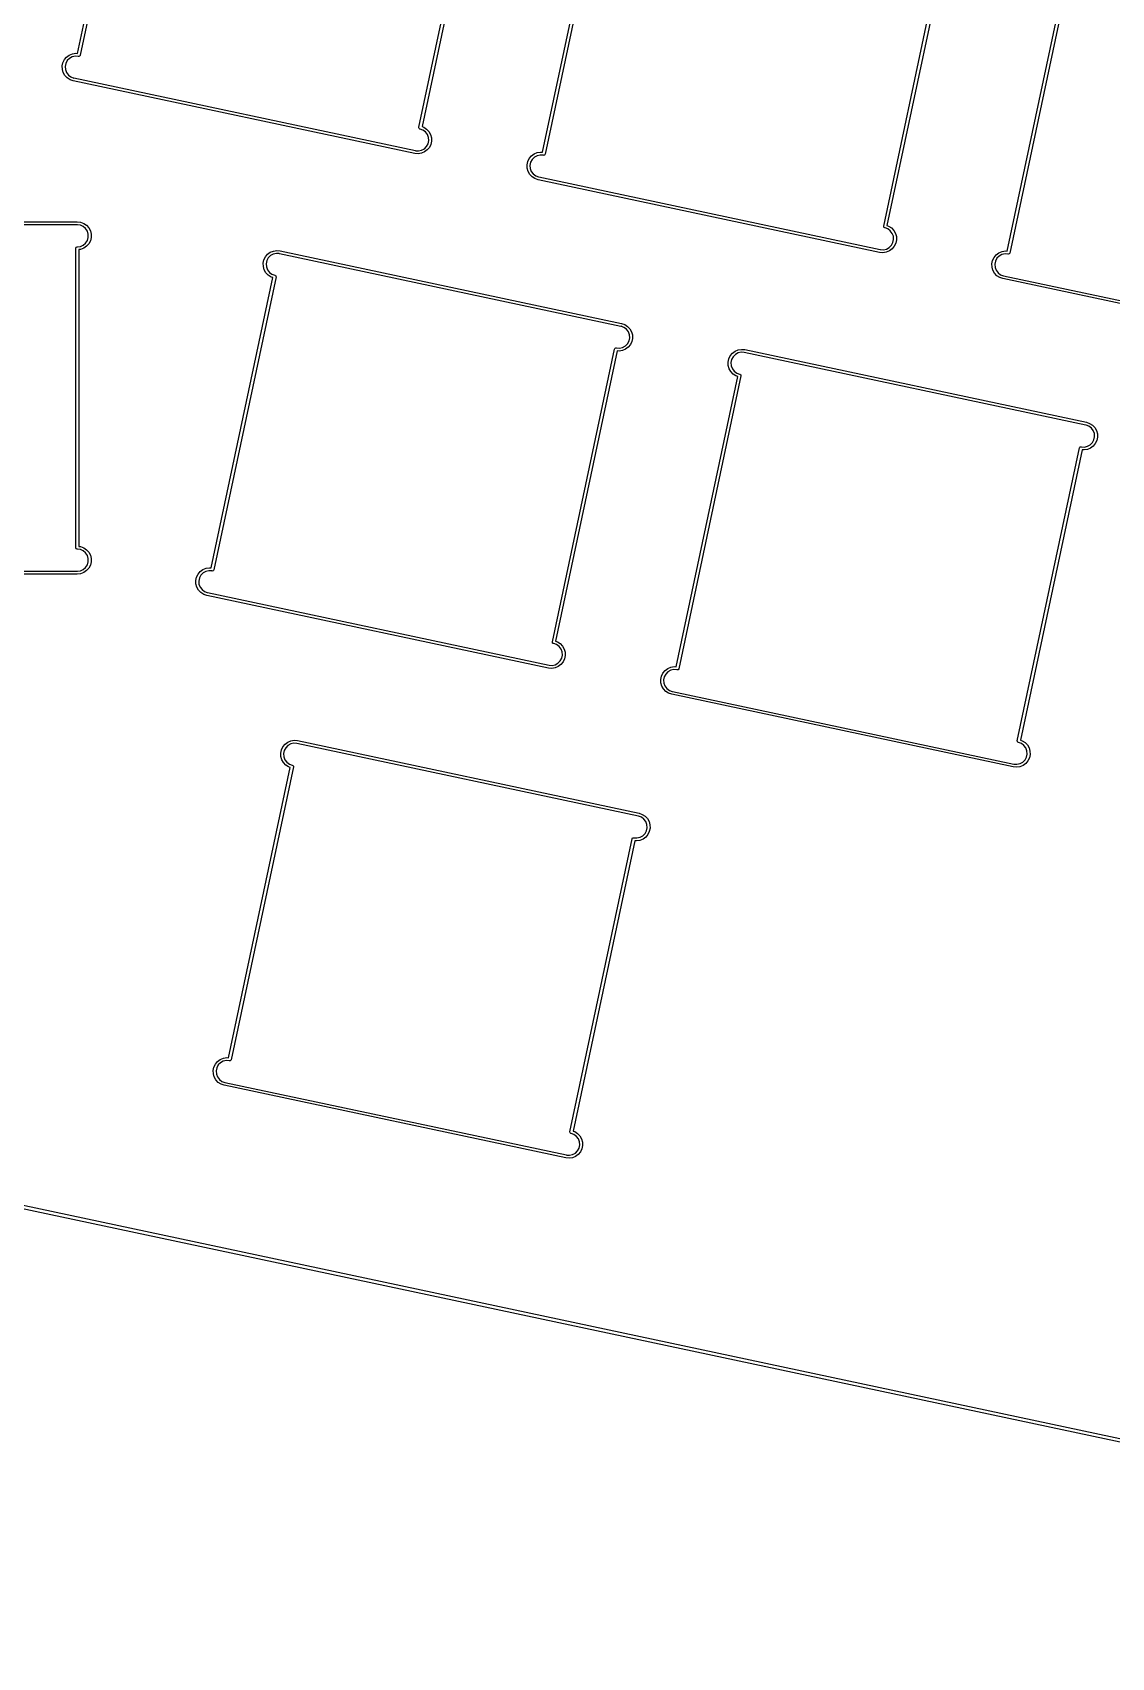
# Model space of a CAD drawing. Extents: x 11 to 430, y -338 to -15.
# Drawn here: x 88 to 131.3, y -337.6 to -272.5 of the extents above; entities that cross this region are included whole.
import ezdxf

# ---------------------------------------------------------------- set-up
doc = ezdxf.new("R2010")
doc.units = 0
doc.layers.add('BLACK', color=7, linetype='CONTINUOUS')

msp = doc.modelspace()

# ---------------------------------------------------------------- linework, layer by layer
at = {"layer": 'BLACK', "linetype": 'CONTINUOUS'}
for p, q in [((89.8105, -273.315), (92.2826, -261.685)), ((92.4109, -261.659), (89.9169, -273.392)), ((103.489, -276.277), (105.983, -264.544)), ((106.09, -264.62), (103.617, -276.25)), ((108.444, -277.276), (110.916, -265.646)), ((111.045, -265.619), (108.551, -277.353)), ((122.123, -280.238), (124.617, -268.504)), ((124.723, -268.581), (122.251, -280.211)), ((127.078, -281.237), (129.55, -269.607)), ((129.678, -269.58), (127.184, -281.313)), ((89.3696, -273.461), (89.4782, -273.381)), ((89.4782, -273.381), (89.6028, -273.329)), ((89.6028, -273.329), (89.7363, -273.309)), ((89.7363, -273.309), (89.8105, -273.315)), ((89.9089, -273.404), (89.8928, -273.427)), ((89.9169, -273.392), (89.9089, -273.404)), ((89.1965, -273.819), (89.2245, -273.687)), ((89.2008, -273.954), (89.1965, -273.819)), ((89.2373, -274.084), (89.2008, -273.954)), ((89.2245, -273.687), (89.2834, -273.565)), ((89.2834, -273.565), (89.3696, -273.461)), ((89.337, -273.715), (89.3107, -273.839)), ((89.3107, -273.839), (89.3203, -273.965)), ((89.3203, -273.965), (89.3651, -274.083)), ((89.3971, -273.604), (89.337, -273.715)), ((89.4862, -273.514), (89.3971, -273.604)), ((89.597, -273.453), (89.4862, -273.514)), ((89.7205, -273.425), (89.597, -273.453)), ((89.8384, -273.433), (89.7205, -273.425)), ((89.8458, -273.438), (89.8384, -273.433)), ((89.8541, -273.437), (89.8458, -273.438)), ((89.8458, -273.438), (89.8458, -273.438)), ((89.8909, -273.43), (89.8541, -273.437)), ((89.8928, -273.427), (89.8909, -273.43)), ((89.3039, -274.201), (89.2373, -274.084)), ((89.3966, -274.299), (89.3039, -274.201)), ((89.3651, -274.083), (89.4414, -274.184)), ((89.5101, -274.373), (89.3966, -274.299)), ((89.4414, -274.184), (89.5431, -274.26)), ((89.6379, -274.416), (89.5101, -274.373)), ((89.5431, -274.26), (89.6542, -274.301)), ((103.327, -277.326), (89.6379, -274.416)), ((89.6379, -274.416), (89.6379, -274.416)), ((89.6542, -274.301), (89.6628, -274.299)), ((89.6628, -274.299), (103.352, -277.209)), ((103.493, -276.298), (103.489, -276.277)), ((103.489, -276.277), (103.489, -276.277)), ((103.489, -276.277), (103.489, -276.277)), ((103.497, -276.322), (103.493, -276.298)), ((103.514, -276.333), (103.497, -276.322)), ((103.497, -276.322), (103.497, -276.322)), ((103.497, -276.322), (103.497, -276.322)), ((103.535, -276.348), (103.514, -276.333)), ((103.544, -276.346), (103.535, -276.348)), ((103.535, -276.348), (103.535, -276.348)), ((103.535, -276.348), (103.535, -276.348)), ((103.655, -276.387), (103.544, -276.346)), ((103.617, -276.25), (103.688, -276.274)), ((103.757, -276.463), (103.655, -276.387)), ((103.688, -276.274), (103.801, -276.347)), ((103.833, -276.563), (103.757, -276.463)), ((103.801, -276.347), (103.894, -276.446)), ((103.878, -276.682), (103.833, -276.563)), ((103.894, -276.446), (103.961, -276.563)), ((103.961, -276.563), (103.997, -276.693)), ((103.328, -277.326), (103.327, -277.326)), ((103.462, -277.338), (103.328, -277.326)), ((103.352, -277.209), (103.352, -277.209)), ((103.352, -277.209), (103.352, -277.209)), ((103.352, -277.209), (103.359, -277.214)), ((103.359, -277.214), (103.478, -277.221)), ((103.595, -277.317), (103.462, -277.338)), ((103.478, -277.221), (103.601, -277.194)), ((103.72, -277.265), (103.595, -277.317)), ((103.601, -277.194), (103.712, -277.133)), ((103.712, -277.133), (103.801, -277.043)), ((103.829, -277.185), (103.72, -277.265)), ((103.801, -277.043), (103.861, -276.932)), ((103.915, -277.081), (103.829, -277.185)), ((103.861, -276.932), (103.887, -276.808)), ((103.887, -276.808), (103.878, -276.682)), ((103.974, -276.96), (103.915, -277.081)), ((104.002, -276.828), (103.974, -276.96)), ((103.997, -276.693), (104.002, -276.828)), ((108.112, -277.342), (108.237, -277.29)), ((108.237, -277.29), (108.37, -277.27)), ((108.37, -277.27), (108.444, -277.276)), ((107.83, -277.78), (107.858, -277.648)), ((107.835, -277.915), (107.83, -277.78)), ((107.871, -278.045), (107.835, -277.915)), ((107.858, -277.648), (107.917, -277.526)), ((107.917, -277.526), (108.003, -277.422)), ((107.971, -277.676), (107.944, -277.8)), ((107.944, -277.8), (107.954, -277.926)), ((107.954, -277.926), (107.999, -278.044)), ((108.031, -277.565), (107.971, -277.676)), ((108.003, -277.422), (108.112, -277.342)), ((108.12, -277.475), (108.031, -277.565)), ((108.231, -277.414), (108.12, -277.475)), ((108.354, -277.386), (108.231, -277.414)), ((108.472, -277.394), (108.354, -277.386)), ((108.479, -277.399), (108.472, -277.394)), ((108.494, -277.396), (108.479, -277.399)), ((108.479, -277.399), (108.479, -277.399)), ((108.525, -277.391), (108.494, -277.396)), ((108.528, -277.386), (108.525, -277.391)), ((108.537, -277.373), (108.528, -277.386)), ((108.551, -277.353), (108.537, -277.373)), ((107.938, -278.162), (107.871, -278.045)), ((108.03, -278.26), (107.938, -278.162)), ((107.999, -278.044), (108.075, -278.145)), ((108.144, -278.333), (108.03, -278.26)), ((108.075, -278.145), (108.177, -278.22)), ((108.272, -278.377), (108.144, -278.333)), ((108.177, -278.22), (108.288, -278.261)), ((121.961, -281.287), (108.272, -278.377)), ((108.272, -278.377), (108.272, -278.377)), ((108.272, -278.377), (108.272, -278.377)), ((108.288, -278.261), (108.297, -278.26)), ((108.297, -278.26), (108.297, -278.26)), ((108.297, -278.26), (121.986, -281.169)), ((75.8023, -280.062), (89.7977, -280.062)), ((89.7977, -280.182), (75.8023, -280.182)), ((89.7977, -280.062), (89.9317, -280.079)), ((89.8058, -280.179), (89.7977, -280.182)), ((89.9229, -280.196), (89.8058, -280.179)), ((90.038, -280.248), (89.9229, -280.196)), ((89.9317, -280.079), (90.0579, -280.126)), ((90.1336, -280.331), (90.038, -280.248)), ((90.0579, -280.126), (90.169, -280.203)), ((90.2021, -280.438), (90.1336, -280.331)), ((90.169, -280.203), (90.2586, -280.304)), ((90.2377, -280.559), (90.2021, -280.438)), ((90.2377, -280.686), (90.2377, -280.559)), ((90.2586, -280.304), (90.3213, -280.424)), ((90.3213, -280.424), (90.3536, -280.555)), ((90.3536, -280.555), (90.3536, -280.69)), ((122.127, -280.258), (122.123, -280.238)), ((122.123, -280.238), (122.123, -280.238)), ((122.123, -280.238), (122.123, -280.238)), ((122.131, -280.283), (122.127, -280.258)), ((122.146, -280.293), (122.131, -280.283)), ((122.131, -280.283), (122.131, -280.283)), ((122.131, -280.283), (122.131, -280.283)), ((122.169, -280.309), (122.146, -280.293)), ((122.178, -280.307), (122.169, -280.309)), ((122.169, -280.309), (122.169, -280.309)), ((122.169, -280.309), (122.169, -280.309)), ((122.289, -280.348), (122.178, -280.307)), ((122.251, -280.211), (122.322, -280.235)), ((122.39, -280.423), (122.289, -280.348)), ((122.322, -280.235), (122.435, -280.308)), ((122.467, -280.524), (122.39, -280.423)), ((122.435, -280.308), (122.528, -280.406)), ((122.512, -280.643), (122.467, -280.524)), ((122.528, -280.406), (122.595, -280.524)), ((122.595, -280.524), (122.631, -280.654)), ((89.7377, -281.122), (89.7553, -281.08)), ((89.7377, -293.118), (89.7377, -281.122)), ((89.7553, -281.08), (89.7977, -281.062)), ((89.7977, -281.062), (89.8058, -281.066)), ((89.8058, -281.066), (89.9229, -281.049)), ((89.9317, -281.166), (89.8577, -281.175)), ((89.8577, -281.175), (89.8577, -293.065)), ((89.9229, -281.049), (90.038, -280.996)), ((90.0579, -281.118), (89.9317, -281.166)), ((90.038, -280.996), (90.1336, -280.913)), ((90.169, -281.041), (90.0579, -281.118)), ((90.1336, -280.913), (90.2021, -280.807)), ((90.2586, -280.94), (90.169, -281.041)), ((90.2021, -280.807), (90.2377, -280.686)), ((90.3213, -280.821), (90.2586, -280.94)), ((90.3536, -280.69), (90.3213, -280.821)), ((97.5362, -281.284), (97.6608, -281.232)), ((97.6608, -281.232), (97.7942, -281.211)), ((97.7942, -281.211), (97.9287, -281.223)), ((97.9287, -281.223), (97.9287, -281.223)), ((97.9287, -281.223), (97.9287, -281.223)), ((97.9287, -281.223), (97.9287, -281.223)), ((97.9287, -281.223), (111.618, -284.133)), ((121.986, -281.169), (121.986, -281.169)), ((121.986, -281.169), (121.986, -281.169)), ((121.986, -281.169), (121.993, -281.174)), ((121.993, -281.174), (122.111, -281.182)), ((122.111, -281.182), (122.235, -281.155)), ((122.354, -281.226), (122.229, -281.278)), ((122.235, -281.155), (122.346, -281.094)), ((122.346, -281.094), (122.435, -281.004)), ((122.462, -281.146), (122.354, -281.226)), ((122.435, -281.004), (122.495, -280.892)), ((122.548, -281.042), (122.462, -281.146)), ((122.495, -280.892), (122.521, -280.769)), ((122.521, -280.769), (122.512, -280.643)), ((122.607, -280.921), (122.548, -281.042)), ((122.635, -280.789), (122.607, -280.921)), ((122.631, -280.654), (122.635, -280.789)), ((126.87, -281.251), (127.004, -281.23)), ((127.004, -281.23), (127.078, -281.237)), ((97.2545, -281.722), (97.2826, -281.59)), ((97.2588, -281.857), (97.2545, -281.722)), ((97.2954, -281.987), (97.2588, -281.857)), ((97.2826, -281.59), (97.3414, -281.468)), ((97.3414, -281.468), (97.4276, -281.364)), ((97.3951, -281.618), (97.3688, -281.742)), ((97.3688, -281.742), (97.3784, -281.868)), ((97.3784, -281.868), (97.4232, -281.986)), ((97.4552, -281.507), (97.3951, -281.618)), ((97.4276, -281.364), (97.5362, -281.284)), ((97.5442, -281.417), (97.4552, -281.507)), ((97.655, -281.355), (97.5442, -281.417)), ((97.7784, -281.328), (97.655, -281.355)), ((97.8965, -281.336), (97.7784, -281.328)), ((97.9037, -281.341), (97.8965, -281.336)), ((111.593, -284.251), (97.9037, -281.341)), ((122.096, -281.299), (121.961, -281.287)), ((121.961, -281.287), (121.961, -281.287)), ((122.229, -281.278), (122.096, -281.299)), ((126.464, -281.74), (126.492, -281.608)), ((126.468, -281.875), (126.464, -281.74)), ((126.505, -282.005), (126.468, -281.875)), ((126.492, -281.608), (126.551, -281.487)), ((126.551, -281.487), (126.637, -281.383)), ((126.604, -281.637), (126.578, -281.76)), ((126.578, -281.76), (126.588, -281.887)), ((126.588, -281.887), (126.633, -282.005)), ((126.665, -281.525), (126.604, -281.637)), ((126.637, -281.383), (126.746, -281.303)), ((126.754, -281.435), (126.665, -281.525)), ((126.746, -281.303), (126.87, -281.251)), ((126.864, -281.374), (126.754, -281.435)), ((126.988, -281.347), (126.864, -281.374)), ((127.106, -281.355), (126.988, -281.347)), ((127.113, -281.36), (127.106, -281.355)), ((127.158, -281.351), (127.113, -281.36)), ((127.184, -281.313), (127.158, -281.351)), ((95.1666, -293.929), (97.6387, -282.299)), ((97.767, -282.273), (95.273, -294.006)), ((97.3619, -282.104), (97.2954, -281.987)), ((97.4546, -282.202), (97.3619, -282.104)), ((97.4232, -281.986), (97.4995, -282.087)), ((97.5681, -282.275), (97.4546, -282.202)), ((97.4995, -282.087), (97.6011, -282.162)), ((97.6387, -282.299), (97.5681, -282.275)), ((97.6011, -282.162), (97.7122, -282.203)), ((97.7122, -282.203), (97.7208, -282.202)), ((97.7208, -282.202), (97.7208, -282.202)), ((97.7208, -282.202), (97.7208, -282.202)), ((97.7208, -282.202), (97.733, -282.21)), ((97.733, -282.21), (97.7586, -282.228)), ((97.7586, -282.228), (97.7586, -282.228)), ((97.7586, -282.228), (97.7586, -282.228)), ((97.7586, -282.228), (97.7613, -282.242)), ((97.7613, -282.242), (97.767, -282.273)), ((126.571, -282.123), (126.505, -282.005)), ((126.664, -282.221), (126.571, -282.123)), ((126.633, -282.005), (126.709, -282.106)), ((126.778, -282.294), (126.664, -282.221)), ((126.709, -282.106), (126.811, -282.181)), ((126.905, -282.338), (126.778, -282.294)), ((126.811, -282.181), (126.922, -282.222)), ((140.595, -285.248), (126.905, -282.338)), ((126.905, -282.338), (126.905, -282.338)), ((126.922, -282.222), (126.927, -282.221)), ((126.927, -282.221), (126.93, -282.22)), ((126.93, -282.22), (126.93, -282.22)), ((126.93, -282.22), (140.62, -285.13)), ((111.602, -284.249), (111.593, -284.251)), ((111.713, -284.29), (111.602, -284.249)), ((111.618, -284.133), (111.618, -284.133)), ((111.618, -284.133), (111.618, -284.133)), ((111.618, -284.133), (111.618, -284.133)), ((111.618, -284.133), (111.746, -284.177)), ((111.815, -284.365), (111.713, -284.29)), ((111.746, -284.177), (111.859, -284.25)), ((111.891, -284.466), (111.815, -284.365)), ((111.859, -284.25), (111.952, -284.348)), ((111.936, -284.584), (111.891, -284.466)), ((111.952, -284.348), (112.019, -284.466)), ((112.019, -284.466), (112.055, -284.596)), ((111.349, -285.143), (111.365, -285.12)), ((111.365, -285.12), (111.388, -285.116)), ((111.365, -285.12), (111.365, -285.12)), ((111.365, -285.12), (111.365, -285.12)), ((111.388, -285.116), (111.41, -285.111)), ((111.41, -285.111), (111.41, -285.111)), ((111.41, -285.111), (111.41, -285.111)), ((111.41, -285.111), (111.416, -285.116)), ((111.416, -285.116), (111.418, -285.116)), ((111.418, -285.116), (111.536, -285.124)), ((111.536, -285.124), (111.659, -285.097)), ((111.659, -285.097), (111.77, -285.036)), ((111.77, -285.036), (111.859, -284.946)), ((111.886, -285.088), (111.778, -285.168)), ((111.859, -284.946), (111.919, -284.834)), ((111.973, -284.984), (111.886, -285.088)), ((111.919, -284.834), (111.945, -284.711)), ((111.945, -284.711), (111.936, -284.584)), ((112.032, -284.863), (111.973, -284.984)), ((112.06, -284.731), (112.032, -284.863)), ((112.055, -284.596), (112.06, -284.731)), ((108.845, -296.891), (111.339, -285.158)), ((111.446, -285.234), (108.974, -296.864)), ((111.339, -285.158), (111.349, -285.143)), ((111.52, -285.241), (111.446, -285.234)), ((111.653, -285.22), (111.52, -285.241)), ((111.778, -285.168), (111.653, -285.22)), ((115.888, -285.682), (115.916, -285.55)), ((115.893, -285.817), (115.888, -285.682)), ((115.916, -285.55), (115.975, -285.429)), ((115.975, -285.429), (116.061, -285.325)), ((116.029, -285.579), (116.002, -285.702)), ((116.002, -285.702), (116.012, -285.828)), ((116.089, -285.467), (116.029, -285.579)), ((116.061, -285.325), (116.17, -285.245)), ((116.178, -285.377), (116.089, -285.467)), ((116.17, -285.245), (116.295, -285.193)), ((116.289, -285.316), (116.178, -285.377)), ((116.412, -285.289), (116.289, -285.316)), ((116.295, -285.193), (116.428, -285.172)), ((116.53, -285.297), (116.412, -285.289)), ((116.428, -285.172), (116.562, -285.184)), ((116.537, -285.302), (116.53, -285.297)), ((130.227, -288.211), (116.537, -285.302)), ((116.562, -285.184), (116.562, -285.184)), ((116.562, -285.184), (116.562, -285.184)), ((116.562, -285.184), (130.252, -288.094)), ((113.8, -297.89), (116.272, -286.26)), ((116.401, -286.233), (113.907, -297.967)), ((115.929, -285.947), (115.893, -285.817)), ((115.996, -286.065), (115.929, -285.947)), ((116.088, -286.163), (115.996, -286.065)), ((116.012, -285.828), (116.057, -285.947)), ((116.057, -285.947), (116.133, -286.048)), ((116.202, -286.236), (116.088, -286.163)), ((116.133, -286.048), (116.235, -286.123)), ((116.272, -286.26), (116.202, -286.236)), ((116.235, -286.123), (116.346, -286.164)), ((116.346, -286.164), (116.354, -286.162)), ((116.354, -286.162), (116.354, -286.162)), ((116.354, -286.162), (116.355, -286.163)), ((116.355, -286.163), (116.392, -286.188)), ((116.392, -286.188), (116.392, -286.188)), ((116.392, -286.188), (116.392, -286.188)), ((116.392, -286.188), (116.393, -286.189)), ((116.393, -286.189), (116.401, -286.233)), ((130.236, -288.21), (130.227, -288.211)), ((130.347, -288.251), (130.236, -288.21)), ((130.252, -288.094), (130.252, -288.094)), ((130.252, -288.094), (130.252, -288.094)), ((130.252, -288.094), (130.38, -288.138)), ((130.448, -288.326), (130.347, -288.251)), ((130.38, -288.138), (130.493, -288.211)), ((130.525, -288.427), (130.448, -288.326)), ((130.493, -288.211), (130.586, -288.309)), ((130.586, -288.309), (130.652, -288.426)), ((130.293, -289.057), (130.404, -288.996)), ((130.404, -288.996), (130.493, -288.906)), ((130.493, -288.906), (130.553, -288.795)), ((130.606, -288.945), (130.52, -289.049)), ((130.569, -288.545), (130.525, -288.427)), ((130.553, -288.795), (130.579, -288.671)), ((130.579, -288.671), (130.569, -288.545)), ((130.665, -288.823), (130.606, -288.945)), ((130.652, -288.426), (130.689, -288.556)), ((130.693, -288.691), (130.665, -288.823)), ((130.689, -288.556), (130.693, -288.691)), ((127.479, -300.852), (129.973, -289.118)), ((130.079, -289.195), (127.607, -300.825)), ((129.973, -289.118), (129.988, -289.096)), ((129.988, -289.096), (129.999, -289.08)), ((129.999, -289.08), (130.023, -289.076)), ((129.999, -289.08), (129.999, -289.08)), ((129.999, -289.08), (129.999, -289.08)), ((130.023, -289.076), (130.044, -289.072)), ((130.044, -289.072), (130.044, -289.072)), ((130.044, -289.072), (130.044, -289.072)), ((130.044, -289.072), (130.051, -289.077)), ((130.051, -289.077), (130.169, -289.085)), ((130.154, -289.201), (130.079, -289.195)), ((130.287, -289.181), (130.154, -289.201)), ((130.169, -289.085), (130.293, -289.057)), ((130.412, -289.129), (130.287, -289.181)), ((130.52, -289.049), (130.412, -289.129)), ((89.7553, -293.16), (89.7377, -293.118)), ((89.7977, -293.178), (89.7553, -293.16)), ((89.8058, -293.174), (89.7977, -293.178)), ((89.9229, -293.191), (89.8058, -293.174)), ((89.8577, -293.065), (89.9317, -293.074)), ((90.038, -293.244), (89.9229, -293.191)), ((89.9317, -293.074), (90.0579, -293.122)), ((90.1336, -293.327), (90.038, -293.244)), ((90.0579, -293.122), (90.169, -293.199)), ((90.2021, -293.433), (90.1336, -293.327)), ((90.169, -293.199), (90.2586, -293.3)), ((90.2377, -293.554), (90.2021, -293.433)), ((90.2377, -293.681), (90.2377, -293.554)), ((90.2586, -293.3), (90.3213, -293.419)), ((90.3213, -293.419), (90.3536, -293.55)), ((90.3536, -293.55), (90.3536, -293.685)), ((75.8023, -294.058), (89.7977, -294.058)), ((89.7977, -294.178), (75.8023, -294.178)), ((89.7977, -294.058), (89.8058, -294.061)), ((89.9317, -294.161), (89.7977, -294.178)), ((89.7977, -294.178), (89.7977, -294.178)), ((89.8058, -294.061), (89.9229, -294.044)), ((89.9229, -294.044), (90.038, -293.992)), ((90.0579, -294.114), (89.9317, -294.161)), ((90.038, -293.992), (90.1336, -293.909)), ((90.169, -294.037), (90.0579, -294.114)), ((90.1336, -293.909), (90.2021, -293.802)), ((90.2586, -293.936), (90.169, -294.037)), ((90.2021, -293.802), (90.2377, -293.681)), ((90.3213, -293.816), (90.2586, -293.936)), ((90.3536, -293.685), (90.3213, -293.816)), ((94.5806, -294.301), (94.6395, -294.179)), ((94.6395, -294.179), (94.7257, -294.076)), ((94.7533, -294.218), (94.6932, -294.329)), ((94.7257, -294.076), (94.8343, -293.995)), ((94.8423, -294.128), (94.7533, -294.218)), ((94.8343, -293.995), (94.9589, -293.943)), ((94.9531, -294.067), (94.8423, -294.128)), ((95.0766, -294.039), (94.9531, -294.067)), ((94.9589, -293.943), (95.0923, -293.923)), ((95.1946, -294.047), (95.0766, -294.039)), ((95.0923, -293.923), (95.1666, -293.929)), ((95.2018, -294.052), (95.1946, -294.047)), ((95.2019, -294.052), (95.2018, -294.052)), ((95.2018, -294.052), (95.2018, -294.052)), ((95.2265, -294.048), (95.2019, -294.052)), ((95.247, -294.044), (95.2265, -294.048)), ((95.2595, -294.026), (95.247, -294.044)), ((95.247, -294.044), (95.247, -294.044)), ((95.247, -294.044), (95.247, -294.044)), ((95.273, -294.006), (95.2595, -294.026)), ((94.5526, -294.433), (94.5806, -294.301)), ((94.5569, -294.568), (94.5526, -294.433)), ((94.5934, -294.698), (94.5569, -294.568)), ((94.66, -294.815), (94.5934, -294.698)), ((94.7527, -294.914), (94.66, -294.815)), ((94.6932, -294.329), (94.6668, -294.453)), ((94.6668, -294.453), (94.6765, -294.579)), ((94.6765, -294.579), (94.7212, -294.697)), ((94.7212, -294.697), (94.7976, -294.798)), ((94.7976, -294.798), (94.8992, -294.874)), ((94.8992, -294.874), (95.0103, -294.915)), ((94.8662, -294.987), (94.7527, -294.914)), ((94.9939, -295.03), (94.8662, -294.987)), ((108.684, -297.94), (94.9939, -295.03)), ((94.9939, -295.03), (94.9939, -295.03)), ((94.9939, -295.03), (94.9939, -295.03)), ((95.0103, -294.915), (95.0189, -294.913)), ((95.0189, -294.913), (108.708, -297.823)), ((108.85, -296.917), (108.845, -296.891)), ((108.854, -296.936), (108.85, -296.917)), ((108.875, -296.951), (108.854, -296.936)), ((108.854, -296.936), (108.854, -296.936)), ((108.854, -296.936), (108.854, -296.936)), ((108.891, -296.962), (108.875, -296.951)), ((108.9, -296.96), (108.891, -296.962)), ((108.891, -296.962), (108.891, -296.962)), ((108.891, -296.962), (108.891, -296.962)), ((109.011, -297.001), (108.9, -296.96)), ((108.974, -296.864), (109.044, -296.888)), ((109.113, -297.077), (109.011, -297.001)), ((109.044, -296.888), (109.158, -296.962)), ((109.189, -297.178), (109.113, -297.077)), ((109.158, -296.962), (109.25, -297.06)), ((109.234, -297.296), (109.189, -297.178)), ((109.217, -297.546), (109.243, -297.422)), ((109.243, -297.422), (109.234, -297.296)), ((109.25, -297.06), (109.317, -297.177)), ((109.317, -297.177), (109.353, -297.307)), ((109.358, -297.442), (109.33, -297.574)), ((109.353, -297.307), (109.358, -297.442)), ((108.818, -297.952), (108.684, -297.94)), ((108.684, -297.94), (108.684, -297.94)), ((108.684, -297.94), (108.684, -297.94)), ((108.684, -297.94), (108.684, -297.94)), ((108.708, -297.823), (108.708, -297.823)), ((108.708, -297.823), (108.716, -297.828)), ((108.716, -297.828), (108.834, -297.836)), ((108.951, -297.932), (108.818, -297.952)), ((108.834, -297.836), (108.957, -297.808)), ((109.076, -297.88), (108.951, -297.932)), ((108.957, -297.808), (109.068, -297.747)), ((109.068, -297.747), (109.157, -297.657)), ((109.185, -297.799), (109.076, -297.88)), ((109.157, -297.657), (109.217, -297.546)), ((109.271, -297.695), (109.185, -297.799)), ((109.33, -297.574), (109.271, -297.695)), ((113.214, -298.262), (113.273, -298.14)), ((113.273, -298.14), (113.359, -298.036)), ((113.359, -298.036), (113.468, -297.956)), ((113.476, -298.089), (113.387, -298.179)), ((113.468, -297.956), (113.593, -297.904)), ((113.587, -298.028), (113.476, -298.089)), ((113.71, -298), (113.587, -298.028)), ((113.593, -297.904), (113.726, -297.884)), ((113.828, -298.008), (113.71, -298)), ((113.726, -297.884), (113.8, -297.89)), ((113.836, -298.013), (113.828, -298.008)), ((113.85, -298.01), (113.836, -298.013)), ((113.836, -298.013), (113.836, -298.013)), ((113.881, -298.005), (113.85, -298.01)), ((113.907, -297.967), (113.881, -298.005)), ((113.186, -298.394), (113.214, -298.262)), ((113.191, -298.529), (113.186, -298.394)), ((113.227, -298.659), (113.191, -298.529)), ((113.294, -298.776), (113.227, -298.659)), ((113.386, -298.874), (113.294, -298.776)), ((113.327, -298.29), (113.301, -298.414)), ((113.301, -298.414), (113.31, -298.54)), ((113.31, -298.54), (113.355, -298.658)), ((113.387, -298.179), (113.327, -298.29)), ((113.355, -298.658), (113.431, -298.759)), ((113.431, -298.759), (113.533, -298.834)), ((113.5, -298.947), (113.386, -298.874)), ((113.628, -298.991), (113.5, -298.947)), ((113.533, -298.834), (113.644, -298.875)), ((127.317, -301.901), (113.628, -298.991)), ((113.628, -298.991), (113.628, -298.991)), ((113.644, -298.875), (113.653, -298.874)), ((113.653, -298.874), (127.342, -301.784)), ((97.9522, -301.346), (97.9803, -301.214)), ((97.9566, -301.48), (97.9522, -301.346)), ((97.9803, -301.214), (98.0391, -301.092)), ((98.0391, -301.092), (98.1253, -300.988)), ((98.0928, -301.242), (98.0665, -301.365)), ((98.0665, -301.365), (98.0761, -301.492)), ((98.1529, -301.13), (98.0928, -301.242)), ((98.1253, -300.988), (98.2339, -300.908)), ((98.2419, -301.041), (98.1529, -301.13)), ((98.2339, -300.908), (98.3585, -300.856)), ((98.3527, -300.979), (98.2419, -301.041)), ((98.4761, -300.952), (98.3527, -300.979)), ((98.3585, -300.856), (98.4919, -300.835)), ((98.5943, -300.96), (98.4761, -300.952)), ((98.4919, -300.835), (98.6263, -300.847)), ((98.6014, -300.965), (98.5943, -300.96)), ((112.291, -303.874), (98.6014, -300.965)), ((98.6263, -300.847), (98.6264, -300.847)), ((98.6264, -300.847), (98.6264, -300.847)), ((98.6264, -300.847), (98.6264, -300.847)), ((98.6264, -300.847), (112.316, -303.757)), ((127.483, -300.873), (127.479, -300.852)), ((127.487, -300.897), (127.483, -300.873)), ((127.504, -300.908), (127.487, -300.897)), ((127.487, -300.897), (127.487, -300.897)), ((127.487, -300.897), (127.487, -300.897)), ((127.525, -300.923), (127.504, -300.908)), ((127.534, -300.921), (127.525, -300.923)), ((127.525, -300.923), (127.525, -300.923)), ((127.525, -300.923), (127.525, -300.923)), ((127.645, -300.962), (127.534, -300.921)), ((127.607, -300.825), (127.678, -300.849)), ((127.746, -301.037), (127.645, -300.962)), ((127.678, -300.849), (127.791, -300.922)), ((127.823, -301.138), (127.746, -301.037)), ((127.791, -300.922), (127.884, -301.02)), ((127.867, -301.257), (127.823, -301.138)), ((127.851, -301.506), (127.877, -301.383)), ((127.877, -301.383), (127.867, -301.257)), ((127.884, -301.02), (127.951, -301.138)), ((127.951, -301.138), (127.987, -301.268)), ((127.991, -301.403), (127.963, -301.535)), ((127.987, -301.268), (127.991, -301.403)), ((95.8643, -313.553), (98.3364, -301.923)), ((98.4647, -301.897), (95.9707, -313.63)), ((97.9931, -301.61), (97.9566, -301.48)), ((98.0596, -301.728), (97.9931, -301.61)), ((98.1523, -301.826), (98.0596, -301.728)), ((98.0761, -301.492), (98.1209, -301.61)), ((98.1209, -301.61), (98.1972, -301.711)), ((98.2658, -301.899), (98.1523, -301.826)), ((98.1972, -301.711), (98.2988, -301.786)), ((98.3364, -301.923), (98.2658, -301.899)), ((98.2988, -301.786), (98.4099, -301.827)), ((98.4099, -301.827), (98.4185, -301.825)), ((98.4185, -301.825), (98.4185, -301.825)), ((98.4185, -301.825), (98.4185, -301.825)), ((98.4185, -301.825), (98.4396, -301.84)), ((98.4396, -301.84), (98.4563, -301.851)), ((98.4563, -301.851), (98.4563, -301.851)), ((98.4563, -301.851), (98.4563, -301.851)), ((98.4563, -301.851), (98.4597, -301.87)), ((98.4597, -301.87), (98.4647, -301.897)), ((127.452, -301.913), (127.317, -301.901)), ((127.317, -301.901), (127.317, -301.901)), ((127.317, -301.901), (127.317, -301.901)), ((127.317, -301.901), (127.317, -301.901)), ((127.342, -301.784), (127.349, -301.788)), ((127.349, -301.788), (127.467, -301.796)), ((127.585, -301.892), (127.452, -301.913)), ((127.467, -301.796), (127.591, -301.769)), ((127.71, -301.84), (127.585, -301.892)), ((127.591, -301.769), (127.702, -301.708)), ((127.702, -301.708), (127.791, -301.618)), ((127.818, -301.76), (127.71, -301.84)), ((127.791, -301.618), (127.851, -301.506)), ((127.904, -301.656), (127.818, -301.76)), ((127.963, -301.535), (127.904, -301.656)), ((112.3, -303.873), (112.291, -303.874)), ((112.411, -303.914), (112.3, -303.873)), ((112.316, -303.757), (112.316, -303.757)), ((112.316, -303.757), (112.316, -303.757)), ((112.316, -303.757), (112.316, -303.757)), ((112.316, -303.757), (112.444, -303.801)), ((112.512, -303.989), (112.411, -303.914)), ((112.444, -303.801), (112.557, -303.874)), ((112.589, -304.09), (112.512, -303.989)), ((112.557, -303.874), (112.65, -303.972)), ((112.65, -303.972), (112.716, -304.09)), ((112.357, -304.721), (112.468, -304.66)), ((112.468, -304.66), (112.557, -304.57)), ((112.557, -304.57), (112.617, -304.458)), ((112.67, -304.608), (112.584, -304.712)), ((112.633, -304.208), (112.589, -304.09)), ((112.617, -304.458), (112.643, -304.335)), ((112.643, -304.335), (112.633, -304.208)), ((112.729, -304.487), (112.67, -304.608)), ((112.716, -304.09), (112.753, -304.22)), ((112.757, -304.354), (112.729, -304.487)), ((112.753, -304.22), (112.757, -304.354)), ((109.543, -316.515), (112.037, -304.781)), ((112.143, -304.858), (109.671, -316.488)), ((112.037, -304.781), (112.06, -304.747)), ((112.06, -304.747), (112.063, -304.744)), ((112.063, -304.744), (112.097, -304.737)), ((112.063, -304.744), (112.063, -304.744)), ((112.063, -304.744), (112.063, -304.744)), ((112.097, -304.737), (112.108, -304.735)), ((112.108, -304.735), (112.108, -304.735)), ((112.108, -304.735), (112.115, -304.74)), ((112.115, -304.74), (112.233, -304.748)), ((112.218, -304.865), (112.143, -304.858)), ((112.351, -304.844), (112.218, -304.865)), ((112.233, -304.748), (112.357, -304.721)), ((112.476, -304.792), (112.351, -304.844)), ((112.584, -304.712), (112.476, -304.792)), ((95.3372, -313.803), (95.4234, -313.7)), ((95.4234, -313.7), (95.532, -313.619)), ((95.54, -313.752), (95.451, -313.842)), ((95.532, -313.619), (95.6566, -313.567)), ((95.6508, -313.691), (95.54, -313.752)), ((95.7743, -313.663), (95.6508, -313.691)), ((95.6566, -313.567), (95.79, -313.547)), ((95.8923, -313.671), (95.7743, -313.663)), ((95.79, -313.547), (95.8643, -313.553)), ((95.8995, -313.676), (95.8923, -313.671)), ((95.8996, -313.676), (95.8995, -313.676)), ((95.8995, -313.676), (95.8995, -313.676)), ((95.9242, -313.672), (95.8996, -313.676)), ((95.9447, -313.668), (95.9242, -313.672)), ((95.9573, -313.649), (95.9447, -313.668)), ((95.9447, -313.668), (95.9447, -313.668)), ((95.9447, -313.668), (95.9447, -313.668)), ((95.9707, -313.63), (95.9573, -313.649)), ((95.2503, -314.057), (95.2784, -313.925)), ((95.2546, -314.192), (95.2503, -314.057)), ((95.2912, -314.322), (95.2546, -314.192)), ((95.2784, -313.925), (95.3372, -313.803)), ((95.3577, -314.439), (95.2912, -314.322)), ((95.3909, -313.953), (95.3646, -314.077)), ((95.3646, -314.077), (95.3742, -314.203)), ((95.3742, -314.203), (95.419, -314.321)), ((95.451, -313.842), (95.3909, -313.953)), ((95.419, -314.321), (95.4953, -314.422)), ((95.4953, -314.422), (95.5969, -314.498)), ((95.4504, -314.537), (95.3577, -314.439)), ((95.5639, -314.61), (95.4504, -314.537)), ((95.6916, -314.654), (95.5639, -314.61)), ((95.5969, -314.498), (95.708, -314.538)), ((109.381, -317.564), (95.6916, -314.654)), ((95.6916, -314.654), (95.6916, -314.654)), ((95.6916, -314.654), (95.6916, -314.654)), ((95.708, -314.538), (95.7166, -314.537)), ((95.7166, -314.537), (109.406, -317.447)), ((109.547, -316.539), (109.543, -316.515)), ((109.551, -316.56), (109.547, -316.539)), ((109.569, -316.572), (109.551, -316.56)), ((109.551, -316.56), (109.551, -316.56)), ((109.551, -316.56), (109.551, -316.56)), ((109.589, -316.586), (109.569, -316.572)), ((109.598, -316.584), (109.589, -316.586)), ((109.589, -316.586), (109.589, -316.586)), ((109.589, -316.586), (109.589, -316.586)), ((109.709, -316.625), (109.598, -316.584)), ((109.671, -316.488), (109.742, -316.512)), ((109.81, -316.7), (109.709, -316.625)), ((109.742, -316.512), (109.855, -316.585)), ((109.887, -316.801), (109.81, -316.7)), ((109.855, -316.585), (109.948, -316.684)), ((109.932, -316.92), (109.887, -316.801)), ((109.941, -317.046), (109.932, -316.92)), ((109.948, -316.684), (110.015, -316.801)), ((110.015, -316.801), (110.051, -316.931)), ((110.051, -316.931), (110.055, -317.066)), ((109.516, -317.576), (109.381, -317.564)), ((109.381, -317.564), (109.381, -317.564)), ((109.381, -317.564), (109.381, -317.564)), ((109.381, -317.564), (109.381, -317.564)), ((109.406, -317.447), (109.406, -317.447)), ((109.406, -317.447), (109.413, -317.452)), ((109.413, -317.452), (109.531, -317.46)), ((109.649, -317.555), (109.516, -317.576)), ((109.531, -317.46), (109.655, -317.432)), ((109.774, -317.504), (109.649, -317.555)), ((109.655, -317.432), (109.766, -317.371)), ((109.766, -317.371), (109.855, -317.281)), ((109.882, -317.423), (109.774, -317.504)), ((109.855, -317.281), (109.915, -317.17)), ((109.968, -317.319), (109.882, -317.423)), ((109.915, -317.17), (109.941, -317.046)), ((110.027, -317.198), (109.968, -317.319)), ((110.055, -317.066), (110.027, -317.198)), ((172.124, -337.579), (87.4821, -319.575)), ((87.5056, -319.427), (172.155, -337.432))]:
    msp.add_line(p, q, dxfattribs=at)

doc.saveas('drawing.dxf')
